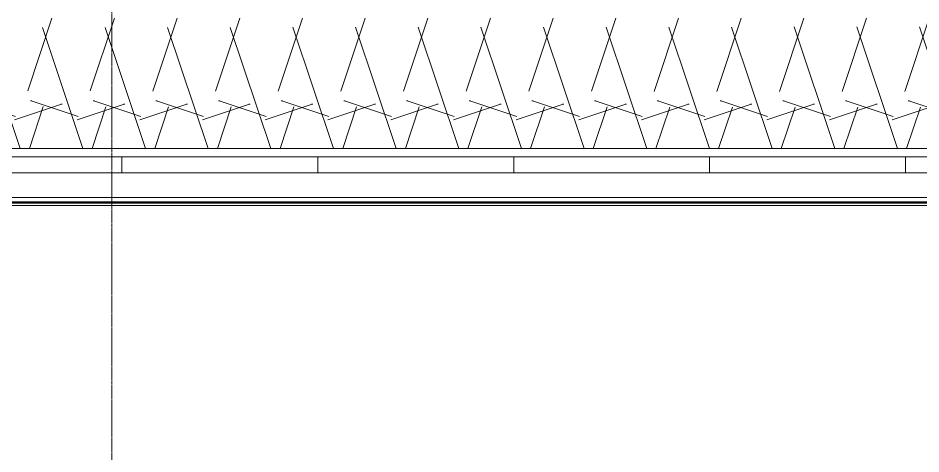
# Model space of a CAD drawing. Header units: inches. Extents: x 23906 to 26716, y -23130 to -20467.
# Drawn here: x 25685.6 to 25741, y -22814 to -22787.3 of the extents above; entities that cross this region are included whole.
import ezdxf

# ---------------------------------------------------------------- set-up
doc = ezdxf.new("R2010")
doc.units = ezdxf.units.IN
doc.header["$MEASUREMENT"] = 0
doc.linetypes.add('Grid Line 1_2_', pattern=[0.875, 0.5, -0.125, 0.125, -0.125])
for name, color, linetype, lineweight in [('A-WALL', 113, 'Continuous', 13), ('A-WALL-PATT', 111, 'Continuous', 50), ('L-SITE-WALL', 31, 'Continuous', 13), ('S-GRID', 1, 'Continuous', 9)]:
    doc.layers.add(name, color=color, linetype=linetype, lineweight=lineweight)

# ---------------------------------------------------------------- blocks, each defined once
blk = doc.blocks.new('Struct_Xcel_Sports Complex_rvt-1-Enlarged First Floor Plan _East_')
at = {"layer": 'L-SITE-WALL', "color": 10}
blk.add_line((25797.828, -22798.803), (25244.397, -22798.803), dxfattribs=at)

msp = doc.modelspace()

# ---------------------------------------------------------------- hatches: boundary and pattern name
at = {"layer": 'A-WALL-PATT', "lineweight": 9}
h = msp.add_hatch(dxfattribs=at)
h.set_pattern_fill('FP_8', color=256, style=0, pattern_type=2)
h.set_pattern_definition([(0, (0, 0), (30.72, 7.68), [1.267, -21.773, 1.267, -21.773, -122.88]), (0, (0, 0), (30.72, 7.68), [-46.08, 1.267, -44.813, 1.267, -21.773, -53.76]), (0, (0, 0), (30.72, 7.68), [-115.2, 1.267, -14.093, 1.267, -37.133]), (120, (11.52, 3.84), (-22.0110751, 22.7643004), [1.267, -21.773, 1.267, -21.773, -122.88]), (120, (11.52, 3.84), (-22.0110751, 22.7643004), [-46.08, 1.267, -44.813, 1.267, -21.773, -53.76]), (120, (11.52, 3.84), (-22.0110751, 22.7643004), [-115.2, 1.267, -14.093, 1.267, -37.133]), (240, (15.36, 19.2), (-8.7089249, -30.4443004), [1.267, -21.773, 1.267, -21.773, -122.88]), (240, (15.36, 19.2), (-8.7089249, -30.4443004), [-46.08, 1.267, -44.813, 1.267, -21.773, -53.76]), (240, (15.36, 19.2), (-8.7089249, -30.4443004), [-115.2, 1.267, -14.093, 1.267, -37.133])])
h.paths.add_polyline_path([(25737.89, -22787.303), (25737.89, -22369.553), (25737.265, -22369.553), (25737.265, -22787.303)], flags=0)
h = msp.add_hatch(dxfattribs=at)
h.set_pattern_fill('FP_9', color=256, style=0, pattern_type=2)
h.set_pattern_definition([(161.57, (0.48, 0.48), (-3.839953776, -1.544e-05), [0, -27.322, 3.034, 0]), (18.43, (-0.48, 0.48), (-3.839953776, 1.544e-05), [0, -27.322, 3.034, 0]), (108.43, (0.48, 0.48), (1.919622, -9.60052459), [9.106, -21.25]), (71.57, (-0.48, 0.48), (1.919622, 9.60052459), [9.106, -21.25])])
h.paths.add_polyline_path([(25796.828, -22795.303), (25796.828, -22787.303), (25673.64, -22787.303), (25673.64, -22795.303), (25757.252, -22795.303)], flags=0)
h = msp.add_hatch(dxfattribs=at)
h.set_pattern_fill('FP_10', color=256, style=0, pattern_type=2)
h.set_pattern_definition([(0, (0, 0), (0, 12), []), (90, (0, 0), (-12, 7e-16), [])])
h.paths.add_polyline_path([(25796.828, -22796.803), (25796.828, -22795.803), (25673.64, -22795.803), (25673.64, -22796.803), (25757.252, -22796.803)], flags=0)

# ---------------------------------------------------------------- linework, layer by layer
at = {"layer": 'A-WALL'}
for p, q in [((25796.828, -22795.303), (25673.64, -22795.303)), ((25796.828, -22795.803), (25673.64, -22795.803)), ((25797.578, -22796.803), (25672.89, -22796.803)), ((25797.578, -22798.303), (25672.89, -22798.303))]:
    msp.add_line(p, q, dxfattribs=at)
at = {"layer": 'L-SITE-WALL', "lineweight": 50}
msp.add_line((25672.89, -22798.615), (25797.578, -22798.615), dxfattribs=at)
at = {"layer": 'S-GRID', "linetype": 'Grid Line 1_2_'}
for p, q in [((25691.39, -22929.307), (25691.39, -20749.66)), ((25691.39, -23058.905), (25691.39, -20902.428)), ((26379.342, -22795.303), (24060.518, -22795.303)), ((26487.934, -22795.303), (24198.022, -22795.303))]:
    msp.add_line(p, q, dxfattribs=at)

# ---------------------------------------------------------------- block references
at = {"lineweight": 5}
msp.add_blockref('Struct_Xcel_Sports Complex_rvt-1-Enlarged First Floor Plan _East_', (0, 0), dxfattribs=at)

doc.saveas('drawing.dxf')
